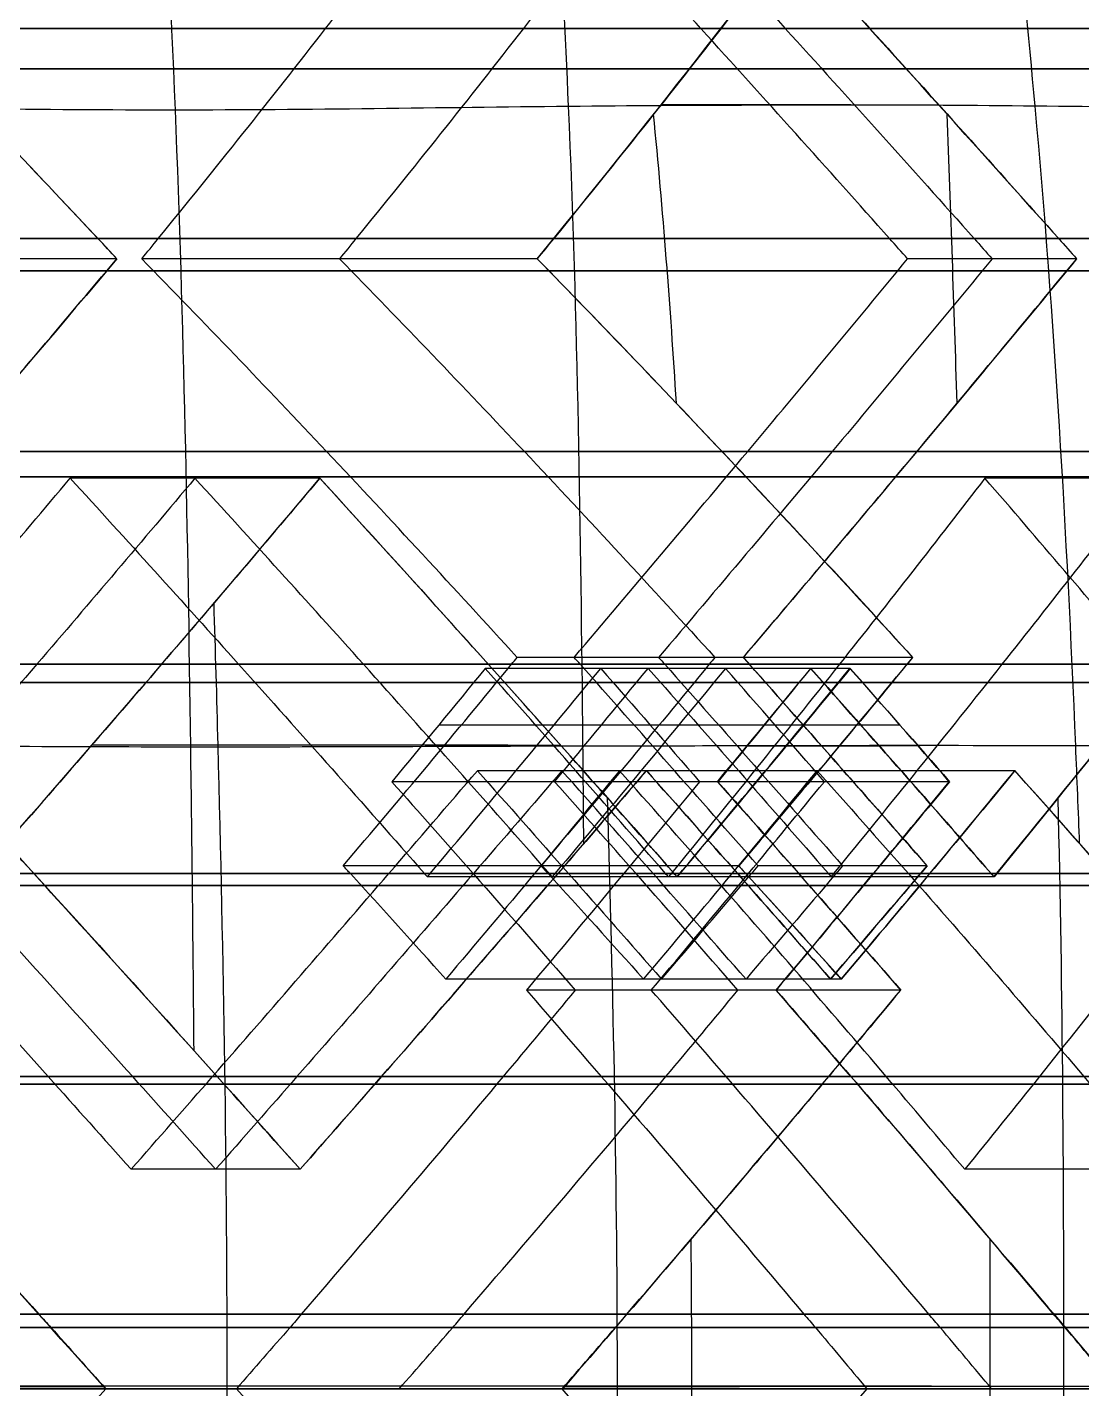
# Model space of a CAD drawing. Header units: millimetres. Extents: x -184 to 184, y -148 to 146.
# Drawn here: x 48.1 to 65.21, y -1 to 21.09 of the extents above; entities that cross this region are included whole.
import ezdxf

# ---------------------------------------------------------------- set-up
doc = ezdxf.new("R2010")
doc.units = ezdxf.units.MM
doc.header["$MEASUREMENT"] = 0
doc.layers.add('Helping lines', color=7, linetype='Continuous', true_color=0xc80000)
doc.layers.add('Tyre', color=7, linetype='Continuous', true_color=0x000000)

msp = doc.modelspace()

# ---------------------------------------------------------------- linework, layer by layer
at = {"layer": 'Helping lines'}
msp.add_line((184.089, -1), (-184.089, -1), dxfattribs=at)
at = {"layer": 'Helping lines', "extrusion": (0, 1, 0)}
msp.add_circle((0, 0, -1), 127, dxfattribs=at)
at = {"layer": 'Tyre'}
for p, q in [((59.361, 21.072, -117.514), (52.945, 21.072, -109.627)), ((61.775, 21.072, 116.263), (59.032, 21.072, 106.473)), ((49.251, 17.662, -122.723), (45.2, 17.662, -113.397)), ((56.645, 17.662, -119.348), (50.228, 17.662, -111.461)), ((64.84, 17.662, 115.102), (62.097, 17.662, 105.311)), ((49.557, 17.335, -122.643), (45.506, 17.335, -113.317)), ((56.378, 17.335, -119.515), (49.962, 17.335, -111.629)), ((65.131, 17.335, 114.98), (62.388, 17.335, 105.19)), ((59.377, 14.206, -118.456), (52.961, 14.206, -110.569)), ((62.536, 14.206, 116.819), (59.793, 14.206, 107.029)), ((52.85, 13.774, -121.67), (48.8, 13.774, -112.344)), ((68.925, 13.774, 113.34), (63.643, 13.774, 104.653)), ((62.469, 10.867, -117.192), (56.053, 10.867, -109.305)), ((59.72, 10.867, 118.616), (56.977, 10.867, 108.826)), ((50.283, 10.755, -123.013), (46.233, 10.755, -113.688)), ((55.584, 10.755, -120.711), (51.533, 10.755, -111.385)), ((60.818, 10.688, 118.154), (55.535, 10.688, 109.467)), ((62.378, 10.755, -117.249), (55.961, 10.755, -109.362)), ((59.819, 10.755, 118.574), (57.076, 10.755, 108.784)), ((61.458, 10.688, -117.822), (57.408, 10.688, -108.497)), ((66.565, 10.755, 115.021), (61.282, 10.755, 106.334)), ((60.062, 9.769, 118.605), (54.78, 9.769, 109.918)), ((62.263, 9.769, -117.465), (58.212, 9.769, -108.14)), ((59.301, 8.849, 119.047), (54.019, 8.849, 110.36)), ((58.151, 9.028, 119.538), (55.408, 9.028, 109.748)), ((64.127, 9.028, -116.442), (57.711, 9.028, -108.555)), ((63.063, 8.849, -117.098), (59.012, 8.849, -107.773)), ((48.211, 7.358, 124.033), (45.468, 7.358, 114.243)), ((59.648, 7.485, -118.853), (53.231, 7.485, -110.967)), ((59.763, 7.358, -118.803), (53.347, 7.358, -110.917)), ((56.714, 7.358, 120.337), (53.971, 7.358, 110.546)), ((58.601, 7.358, -119.495), (54.55, 7.358, -110.169)), ((58.647, 7.306, -119.475), (54.596, 7.306, -110.149)), ((58.691, 7.358, -119.45), (54.64, 7.358, -110.125)), ((60.623, 7.358, 118.473), (55.34, 7.358, 109.786)), ((62.749, 7.358, -117.281), (56.332, 7.358, -109.394)), ((59.631, 7.358, 118.896), (56.888, 7.358, 109.106)), ((61.831, 7.358, -117.847), (57.781, 7.358, -108.522)), ((63.744, 7.358, 116.832), (58.461, 7.358, 108.145)), ((63.789, 7.306, 116.81), (58.507, 7.306, 108.123)), ((63.832, 7.358, 116.784), (58.549, 7.358, 108.097)), ((65.608, 7.358, -115.728), (59.192, 7.358, -107.841)), ((62.597, 7.358, 117.335), (59.854, 7.358, 107.545)), ((62.704, 7.485, 117.269), (59.961, 7.485, 107.479)), ((61.312, 5.646, -118.11), (54.895, 5.646, -110.223)), ((61.138, 5.646, 118.2), (58.395, 5.646, 108.41)), ((60.254, 5.467, -118.758), (56.203, 5.467, -109.432)), ((62.277, 5.467, 117.71), (56.994, 5.467, 109.023)), ((51.185, 4.065, 122.964), (48.442, 4.065, 113.174)), ((53.852, 4.065, 121.805), (51.109, 4.065, 112.015)), ((61.108, 4.065, 118.372), (55.825, 4.065, 109.685)), ((61.469, 4.065, -118.185), (57.418, 4.065, -108.859)), ((68.458, 4.065, -114.237), (62.042, 4.065, -106.35)), ((70.943, 4.065, -112.726), (64.526, 4.065, -104.84)), ((52.532, 2.56, 122.431), (49.789, 2.56, 112.641)), ((69.731, 2.56, -113.519), (63.315, 2.56, -105.633)), ((48.289, 0.212, 124.228), (45.546, 0.212, 114.437)), ((57.833, 0.212, 120.082), (52.55, 0.212, 111.395)), ((64.755, 0.212, -116.495), (60.704, 0.212, -107.17)), ((48.488, -0.006, 124.162), (45.745, -0.006, 114.372)), ((57.65, -0.006, 120.183), (52.367, -0.006, 111.496)), ((64.943, -0.006, -116.404), (60.892, -0.006, -107.078)), ((49.377, -1.001, 123.805), (46.634, -1.001, 114.015)), ((56.782, -1.001, 120.589), (51.499, -1.001, 111.902)), ((65.775, -1.001, -115.929), (61.725, -1.001, -106.603))]:
    msp.add_line(p, q, dxfattribs=at)
at = {"layer": 'Tyre', "extrusion": (0, 1, 0)}
for centre, radius in [((-0.002, 0, 21.072), 127.353), ((-0.002, 0, 20.415), 123.407), ((-0.002, 0, 17.662), 127.831), ((-0.002, 0, 17.139), 123.865), ((-0.002, 0, 14.206), 128.204), ((-0.002, 0, 13.797), 124.225), ((-0.002, 0, 10.755), 128.486), ((-0.002, 0, 10.46), 124.497), ((-0.002, 0, 7.358), 128.687), ((-0.002, 0, 7.163), 124.692), ((-0.002, 0, 4.065), 128.817), ((-0.002, 0, 3.943), 124.819), ((-0.002, 0, -0.006), 128.908)]:
    msp.add_circle(centre, radius, dxfattribs=at)
at = {"layer": 'Tyre', "extrusion": (1.65375e-16, 1, 0)}
msp.add_circle((-0.002, 0, 0.212), 128.897, dxfattribs=at)
at = {"layer": 'Tyre', "extrusion": (5.68862e-17, 1, 0)}
msp.add_circle((-0.002, 0, -1), 124.906, dxfattribs=at)
at = {"layer": 'Tyre'}
msp.add_rational_spline([(124.908, -1), (124.899, 0.648), (124.852, 3.37), (124.703, 7.19), (124.51, 10.476), (124.241, 13.803), (123.885, 17.123), (123.447, 20.287), (122.914, 23.337), (122.382, 25.762), (121.876, 27.676), (121.473, 29.022), (121.019, 30.364), (120.504, 31.689), (119.916, 32.98), (119.282, 34.161), (118.6, 35.23), (117.867, 36.188), (117.08, 37.039), (116.233, 37.786), (115.316, 38.436), (114.316, 38.994), (113.29, 39.429), (112.303, 39.744), (111.37, 39.972), (110.434, 40.151), (109.448, 40.297), (108.053, 40.454), (106.229, 40.583), (104.168, 40.664), (102.469, 40.714), (100.862, 40.765), (98.576, 40.845), (95.534, 40.953), (92.055, 41.027), (88.75, 41.006), (85.989, 40.877), (83.68, 40.669), (81.135, 40.355), (78.503, 39.914), (75.856, 39.4), (73.023, 38.814), (69.451, 38.037), (65.86, 37.301), (63.547, 36.882), (62.11, 36.639), (60.938, 36.448), (59.572, 36.216), (58.351, 35.988), (57.164, 35.736), (56.018, 35.449), (54.92, 35.119), (53.877, 34.739), (52.894, 34.3), (52.008, 33.814), (51.259, 33.315), (50.623, 32.811), (50.04, 32.273), (49.446, 31.644), (48.829, 30.902), (48.177, 30.029), (47.482, 29.009), (46.733, 27.826), (45.919, 26.462), (45.033, 24.906), (44.425, 23.8), (44.107, 23.214), (43.548, 22.185), (42.425, 21.852), (41.395, 22.411), (40.365, 22.97), (40.033, 24.094), (40.592, 25.123), (40.918, 25.724), (41.546, 26.866), (42.468, 28.485), (43.332, 29.934), (44.151, 31.225), (44.937, 32.377), (45.928, 33.701), (46.949, 34.867), (48.028, 35.859), (48.719, 36.406), (49.341, 36.845), (50.085, 37.323), (51.104, 37.882), (52.367, 38.446), (54.076, 39.07), (56.246, 39.655), (58.964, 40.183), (61.016, 40.511), (62.851, 40.821), (64.209, 41.067), (65.356, 41.291), (65.845, 41.388)], [1, 1, 1, 1, 1, 1, 1, 1, 1, 1, 1, 1, 1, 1, 1, 1, 1, 1, 1, 1, 1, 1, 1, 1, 1, 1, 1, 1, 1, 1, 1, 1, 1, 1, 1, 1, 1, 1, 1, 1, 1, 1, 1, 1, 1, 1, 1, 1, 1, 1, 1, 1, 1, 1, 1, 1, 1, 1, 1, 1, 1, 1, 1, 1, 1, 1, 1, 0.804737854124, 0.804737854124, 1, 0.804737854124, 0.804737854124, 1, 1, 1, 1, 1, 1, 1, 1, 1, 1, 1, 1, 1, 1, 1, 1, 1, 1, 1, 1, 1, 1, 1], degree=3, knots=[108.808161, 108.808161, 108.808161, 108.808161, 113.797806, 117.050963, 120.384493, 123.764065, 127.157029, 130.495748, 133.432543, 136.531448, 138.010553, 139.427952, 140.785725, 142.299625, 143.730997, 145.080211, 146.354941, 147.566982, 148.730546, 149.859582, 150.982584, 152.130155, 153.322278, 154.351013, 155.264868, 156.228395, 157.237577, 158.282271, 160.478196, 162.77302, 164.528358, 165.625496, 167.63875, 171.454833, 174.845134, 178.172394, 181.46365, 183.210579, 185.191777, 189.227557, 191.289376, 193.356007, 197.987497, 202.358965, 204.453946, 205.107121, 206.770472, 208.049456, 209.304378, 210.53038, 211.723419, 212.88081, 214.002049, 215.083552, 216.138252, 217.057687, 217.805612, 218.594294, 219.457372, 220.42327, 221.517158, 222.754637, 224.159674, 225.759065, 227.563848, 229.580823, 229.580823, 229.580823, 232.751771, 232.751771, 232.751771, 235.92272, 235.92272, 235.92272, 237.99271, 239.869536, 241.564302, 243.099876, 244.499475, 245.786993, 248.107402, 249.180378, 250.222553, 250.775012, 251.486183, 252.898229, 254.292224, 255.672174, 258.401626, 261.089395, 264.054222, 264.696193, 266.723908, 268.233507, 268.233507, 268.233507, 268.233507], dxfattribs=at)
for points, knots in [([(50.809, 4.485, 123.111), (50.796, 6.133, 123.06), (50.74, 11.233, 122.836), (50.585, 19.656, 122.162), (50.154, 26.716, 120.805), (49.825, 30.155, 119.684)], [48.246566, 48.246566, 48.246566, 48.246566, 53.199346, 63.599665, 73.908799, 73.908799, 73.908799, 73.908799]), ([(57.134, 7.845, 120.108), (57.13, 8.374, 120.081), (57.095, 12.364, 119.865), (57.002, 18.671, 119.353), (56.64, 24.502, 118.289), (56.457, 26.844, 117.734)], [51.609654, 51.609654, 51.609654, 51.609654, 53.199346, 63.599665, 70.617441, 70.617441, 70.617441, 70.617441]), ([(65.179, 7.845, -115.94), (65.159, 8.374, -115.921), (65.003, 12.364, -115.768), (64.639, 18.671, -115.396), (63.978, 24.502, -114.486), (63.63, 26.844, -114.017)], [51.609654, 51.609654, 51.609654, 51.609654, 53.199346, 63.599665, 70.617441, 70.617441, 70.617441, 70.617441]), ([(49.557, 17.335, -122.643), (49.455, 17.444, -122.67), (49.353, 17.553, -122.697), (49.251, 17.662, -122.723), (48.181, 18.802, -123), (47.102, 19.939, -123.246), (46.011, 21.072, -123.459), (45.133, 21.986, -123.631), (44.247, 22.896, -123.78), (43.355, 23.803, -123.905)], [919.575217, 919.575217, 919.575217, 919.575217, 920.029783, 920.029783, 920.029783, 924.79188, 924.79188, 924.79188, 928.628098, 928.628098, 928.628098, 928.628098]), ([(49.962, 17.335, -111.629), (50.051, 17.444, -111.573), (50.14, 17.553, -111.517), (50.228, 17.662, -111.461), (51.154, 18.797, -110.877), (52.061, 19.934, -110.267), (52.945, 21.072, -109.627), (53.652, 21.982, -109.116), (54.344, 22.893, -108.586), (55.02, 23.803, -108.036)], [-562.448075, -562.448075, -562.448075, -562.448075, -561.994457, -561.994457, -561.994457, -557.263242, -557.263242, -557.263242, -553.481691, -553.481691, -553.481691, -553.481691]), ([(58.228, 23.803, -111.979), (57.553, 22.893, -112.529), (56.86, 21.982, -113.059), (56.153, 21.072, -113.57), (55.269, 19.934, -114.21), (54.362, 18.797, -114.82), (53.437, 17.662, -115.405), (53.348, 17.553, -115.461), (53.259, 17.444, -115.516), (53.17, 17.335, -115.572)], [553.481691, 553.481691, 553.481691, 553.481691, 557.263242, 557.263242, 557.263242, 561.994457, 561.994457, 561.994457, 562.448075, 562.448075, 562.448075, 562.448075]), ([(61.436, 23.803, -115.923), (60.761, 22.893, -116.473), (60.068, 21.982, -117.003), (59.361, 21.072, -117.514), (58.477, 19.934, -118.153), (57.57, 18.797, -118.764), (56.645, 17.662, -119.348), (56.556, 17.553, -119.404), (56.467, 17.444, -119.46), (56.378, 17.335, -119.515)], [553.481691, 553.481691, 553.481691, 553.481691, 557.263242, 557.263242, 557.263242, 561.994457, 561.994457, 561.994457, 562.448075, 562.448075, 562.448075, 562.448075]), ([(62.388, 17.335, 105.19), (62.291, 17.444, 105.231), (62.194, 17.553, 105.271), (62.097, 17.662, 105.311), (61.086, 18.797, 105.731), (60.064, 19.934, 106.119), (59.032, 21.072, 106.473), (58.207, 21.982, 106.756), (57.375, 22.893, 107.016), (56.535, 23.803, 107.251)], [-562.448075, -562.448075, -562.448075, -562.448075, -561.994457, -561.994457, -561.994457, -557.263242, -557.263242, -557.263242, -553.481691, -553.481691, -553.481691, -553.481691]), ([(57.907, 23.803, 112.146), (58.746, 22.893, 111.911), (59.579, 21.982, 111.651), (60.404, 21.072, 111.368), (61.436, 19.934, 111.014), (62.458, 18.797, 110.626), (63.469, 17.662, 110.206), (63.566, 17.553, 110.166), (63.662, 17.444, 110.126), (63.759, 17.335, 110.085)], [553.481691, 553.481691, 553.481691, 553.481691, 557.263242, 557.263242, 557.263242, 561.994457, 561.994457, 561.994457, 562.448075, 562.448075, 562.448075, 562.448075]), ([(59.278, 23.803, 117.041), (60.118, 22.893, 116.806), (60.95, 21.982, 116.546), (61.775, 21.072, 116.263), (62.808, 19.934, 115.909), (63.829, 18.797, 115.521), (64.84, 17.662, 115.102), (64.937, 17.553, 115.061), (65.034, 17.444, 115.021), (65.131, 17.335, 114.98)], [553.481691, 553.481691, 553.481691, 553.481691, 557.263242, 557.263242, 557.263242, 561.994457, 561.994457, 561.994457, 562.448075, 562.448075, 562.448075, 562.448075]), ([(41.148, 19.832, 125.36), (42.103, 19.827, 125.043), (45.229, 19.803, 123.971), (50.514, 19.715, 122.056), (56.93, 19.829, 119.112), (60.845, 19.834, 116.994), (62.892, 19.833, 115.859)], [4.957821, 4.957821, 4.957821, 4.957821, 7.979294, 14.867092, 21.754891, 28.497638, 28.497638, 28.497638, 28.497638]), ([(78.689, 19.832, -105.908), (77.878, 19.827, -106.506), (75.2, 19.803, -108.441), (70.588, 19.715, -111.654), (64.483, 19.829, -115.198), (60.494, 19.834, -117.175), (58.387, 19.833, -118.193)], [4.957821, 4.957821, 4.957821, 4.957821, 7.979294, 14.867092, 21.754891, 28.497638, 28.497638, 28.497638, 28.497638]), ([(43.995, 10.867, -125.38), (44.973, 11.98, -124.956), (45.941, 13.094, -124.509), (46.897, 14.206, -124.037), (47.794, 15.25, -123.595), (48.681, 16.293, -123.131), (49.557, 17.335, -122.643)], [910.614409, 910.614409, 910.614409, 910.614409, 915.238083, 915.238083, 915.238083, 919.575217, 919.575217, 919.575217, 919.575217]), ([(56.053, 10.867, -109.305), (55.036, 11.984, -109.75), (54.005, 13.097, -110.172), (52.961, 14.206, -110.569), (51.974, 15.254, -110.945), (50.974, 16.297, -111.298), (49.962, 17.335, -111.629)], [-571.634047, -571.634047, -571.634047, -571.634047, -566.910086, -566.910086, -566.910086, -562.448075, -562.448075, -562.448075, -562.448075]), ([(53.17, 17.335, -115.572), (54.183, 16.297, -115.242), (55.182, 15.254, -114.888), (56.169, 14.206, -114.513), (57.214, 13.097, -114.115), (58.244, 11.984, -113.693), (59.261, 10.867, -113.248)], [562.448075, 562.448075, 562.448075, 562.448075, 566.910086, 566.910086, 566.910086, 571.634047, 571.634047, 571.634047, 571.634047]), ([(56.378, 17.335, -119.515), (57.391, 16.297, -119.185), (58.39, 15.254, -118.832), (59.377, 14.206, -118.456), (60.422, 13.097, -118.058), (61.452, 11.984, -117.636), (62.469, 10.867, -117.192)], [562.448075, 562.448075, 562.448075, 562.448075, 566.910086, 566.910086, 566.910086, 571.634047, 571.634047, 571.634047, 571.634047]), ([(62.472, 10.867, -117.198), (61.5, 11.937, -117.625), (60.515, 13.002, -118.029), (58.482, 15.159, -118.801), (57.435, 16.249, -119.166), (56.379, 17.335, -119.518)], [-68.94071, -68.94071, -68.94071, -68.94071, -64.42064, -64.42064, -59.754737, -59.754737, -59.754737, -59.754737]), ([(56.977, 10.867, 108.826), (57.926, 11.984, 108.252), (58.865, 13.097, 107.653), (59.793, 14.206, 107.029), (60.669, 15.254, 106.439), (61.534, 16.297, 105.827), (62.388, 17.335, 105.19)], [-571.634047, -571.634047, -571.634047, -571.634047, -566.910086, -566.910086, -566.910086, -562.448075, -562.448075, -562.448075, -562.448075]), ([(63.759, 17.335, 110.085), (62.906, 16.297, 110.722), (62.04, 15.254, 111.334), (61.164, 14.206, 111.924), (60.237, 13.097, 112.548), (59.298, 11.984, 113.147), (58.348, 10.867, 113.721)], [562.448075, 562.448075, 562.448075, 562.448075, 566.910086, 566.910086, 566.910086, 571.634047, 571.634047, 571.634047, 571.634047]), ([(65.131, 17.335, 114.98), (64.277, 16.297, 115.617), (63.412, 15.254, 116.229), (62.536, 14.206, 116.819), (61.608, 13.097, 117.443), (60.67, 11.984, 118.042), (59.72, 10.867, 118.616)], [562.448075, 562.448075, 562.448075, 562.448075, 566.910086, 566.910086, 566.910086, 571.634047, 571.634047, 571.634047, 571.634047]), ([(59.723, 10.867, 118.623), (60.633, 11.937, 118.075), (61.531, 13.002, 117.503), (63.334, 15.159, 116.287), (64.236, 16.249, 115.642), (65.132, 17.335, 114.983)], [-68.94071, -68.94071, -68.94071, -68.94071, -64.42064, -64.42064, -59.754737, -59.754737, -59.754737, -59.754737]), ([(43.239, 7.306, -115.082), (43.254, 7.323, -115.076), (43.269, 7.341, -115.069), (43.285, 7.358, -115.062), (44.278, 8.491, -114.627), (45.261, 9.623, -114.169), (46.233, 10.755, -113.688), (47.097, 11.762, -113.259), (47.953, 12.769, -112.812), (48.8, 13.774, -112.344)], [-905.666646, -905.666646, -905.666646, -905.666646, -905.594487, -905.594487, -905.594487, -900.890738, -900.890738, -900.890738, -896.70612, -896.70612, -896.70612, -896.70612]), ([(50.825, 13.774, -117.007), (49.979, 12.769, -117.474), (49.123, 11.762, -117.922), (48.258, 10.755, -118.35), (47.286, 9.623, -118.832), (46.303, 8.491, -119.29), (45.31, 7.358, -119.725), (45.295, 7.341, -119.732), (45.279, 7.323, -119.739), (45.264, 7.306, -119.745)], [896.70612, 896.70612, 896.70612, 896.70612, 900.890738, 900.890738, 900.890738, 905.594487, 905.594487, 905.594487, 905.666646, 905.666646, 905.666646, 905.666646]), ([(52.85, 13.774, -121.67), (52.004, 12.769, -122.137), (51.148, 11.762, -122.584), (50.283, 10.755, -123.013), (49.311, 9.623, -123.495), (48.328, 8.491, -123.953), (47.335, 7.358, -124.388), (47.32, 7.341, -124.394), (47.305, 7.323, -124.401), (47.289, 7.306, -124.408)], [896.70612, 896.70612, 896.70612, 896.70612, 900.890738, 900.890738, 900.890738, 905.594487, 905.594487, 905.594487, 905.666646, 905.666646, 905.666646, 905.666646]), ([(48.8, 13.774, -112.344), (49.719, 12.769, -112.045), (50.63, 11.762, -111.725), (51.533, 10.755, -111.385), (52.549, 9.623, -111.004), (53.555, 8.491, -110.598), (54.55, 7.358, -110.169), (54.566, 7.341, -110.162), (54.581, 7.323, -110.156), (54.596, 7.306, -110.149)], [-896.70612, -896.70612, -896.70612, -896.70612, -892.521502, -892.521502, -892.521502, -887.817752, -887.817752, -887.817752, -887.745593, -887.745593, -887.745593, -887.745593]), ([(56.622, 7.306, -114.812), (56.606, 7.323, -114.819), (56.591, 7.341, -114.825), (56.576, 7.358, -114.832), (55.58, 8.491, -115.26), (54.574, 9.623, -115.666), (53.559, 10.755, -116.048), (52.655, 11.762, -116.387), (51.744, 12.769, -116.708), (50.825, 13.774, -117.007)], [887.745593, 887.745593, 887.745593, 887.745593, 887.817752, 887.817752, 887.817752, 892.521502, 892.521502, 892.521502, 896.70612, 896.70612, 896.70612, 896.70612]), ([(58.647, 7.306, -119.475), (58.632, 7.323, -119.481), (58.616, 7.341, -119.488), (58.601, 7.358, -119.495), (57.605, 8.491, -119.923), (56.6, 9.623, -120.329), (55.584, 10.755, -120.711), (54.681, 11.762, -121.05), (53.769, 12.769, -121.37), (52.85, 13.774, -121.67)], [887.745593, 887.745593, 887.745593, 887.745593, 887.817752, 887.817752, 887.817752, 892.521502, 892.521502, 892.521502, 896.70612, 896.70612, 896.70612, 896.70612]), ([(63.643, 13.774, 104.653), (62.868, 12.769, 105.232), (62.081, 11.762, 105.791), (61.282, 10.755, 106.334), (60.385, 9.623, 106.943), (59.474, 8.491, 107.531), (58.549, 7.358, 108.097), (58.535, 7.341, 108.106), (58.521, 7.323, 108.114), (58.507, 7.306, 108.123)], [-896.70612, -896.70612, -896.70612, -896.70612, -892.521502, -892.521502, -892.521502, -887.817752, -887.817752, -887.817752, -887.745593, -887.745593, -887.745593, -887.745593]), ([(61.148, 7.306, 112.467), (61.162, 7.323, 112.458), (61.176, 7.341, 112.449), (61.191, 7.358, 112.441), (62.115, 8.491, 111.874), (63.026, 9.623, 111.287), (63.924, 10.755, 110.677), (64.722, 11.762, 110.135), (65.509, 12.769, 109.575), (66.284, 13.774, 108.997)], [887.745593, 887.745593, 887.745593, 887.745593, 887.817752, 887.817752, 887.817752, 892.521502, 892.521502, 892.521502, 896.70612, 896.70612, 896.70612, 896.70612]), ([(69.086, 7.306, 101.689), (69.072, 7.323, 101.698), (69.058, 7.341, 101.707), (69.044, 7.358, 101.715), (68.116, 8.491, 102.276), (67.175, 9.623, 102.815), (66.22, 10.755, 103.331), (65.372, 11.762, 103.79), (64.512, 12.769, 104.231), (63.643, 13.774, 104.653)], [-905.666646, -905.666646, -905.666646, -905.666646, -905.594487, -905.594487, -905.594487, -900.890738, -900.890738, -900.890738, -896.70612, -896.70612, -896.70612, -896.70612]), ([(63.789, 7.306, 116.81), (63.803, 7.323, 116.802), (63.818, 7.341, 116.793), (63.832, 7.358, 116.784), (64.756, 8.491, 116.218), (65.668, 9.623, 115.63), (66.565, 10.755, 115.021), (67.364, 11.762, 114.478), (68.151, 12.769, 113.919), (68.925, 13.774, 113.34)], [887.745593, 887.745593, 887.745593, 887.745593, 887.817752, 887.817752, 887.817752, 892.521502, 892.521502, 892.521502, 896.70612, 896.70612, 896.70612, 896.70612]), ([(51.134, -13.749, -122.588), (51.159, -12.954, -122.643), (51.279, -8.694, -122.903), (51.405, -0.961, -123.091), (51.279, 6.745, -122.905), (51.158, 10.979, -122.643), (51.134, 11.747, -122.589)], [30.013322, 30.013322, 30.013322, 30.013322, 32.39871, 42.799028, 53.199346, 55.50591, 55.50591, 55.50591, 55.50591]), ([(53.231, 7.485, -110.967), (54.155, 8.573, -110.452), (55.065, 9.663, -109.917), (55.961, 10.755, -109.362), (55.992, 10.792, -109.343), (56.022, 10.83, -109.324), (56.053, 10.867, -109.305)], [-576.341863, -576.341863, -576.341863, -576.341863, -571.789323, -571.789323, -571.789323, -571.634047, -571.634047, -571.634047, -571.634047]), ([(59.261, 10.867, -113.248), (59.23, 10.83, -113.267), (59.2, 10.792, -113.286), (59.169, 10.755, -113.305), (58.274, 9.663, -113.86), (57.363, 8.573, -114.395), (56.44, 7.485, -114.91)], [571.634047, 571.634047, 571.634047, 571.634047, 571.789323, 571.789323, 571.789323, 576.341863, 576.341863, 576.341863, 576.341863]), ([(59.961, 7.485, 107.479), (59.008, 8.573, 107.937), (58.046, 9.663, 108.372), (57.076, 10.755, 108.784), (57.043, 10.792, 108.798), (57.01, 10.83, 108.812), (56.977, 10.867, 108.826)], [-576.341863, -576.341863, -576.341863, -576.341863, -571.789323, -571.789323, -571.789323, -571.634047, -571.634047, -571.634047, -571.634047]), ([(58.348, 10.867, 113.721), (58.382, 10.83, 113.707), (58.415, 10.792, 113.693), (58.448, 10.755, 113.679), (59.418, 9.663, 113.267), (60.379, 8.573, 112.832), (61.333, 7.485, 112.375)], [571.634047, 571.634047, 571.634047, 571.634047, 571.789323, 571.789323, 571.789323, 576.341863, 576.341863, 576.341863, 576.341863]), ([(62.469, 10.867, -117.192), (62.439, 10.83, -117.211), (62.408, 10.792, -117.23), (62.378, 10.755, -117.249), (61.482, 9.663, -117.804), (60.571, 8.573, -118.338), (59.648, 7.485, -118.853)], [571.634047, 571.634047, 571.634047, 571.634047, 571.789323, 571.789323, 571.789323, 576.341863, 576.341863, 576.341863, 576.341863]), ([(59.72, 10.867, 118.616), (59.753, 10.83, 118.602), (59.786, 10.792, 118.588), (59.819, 10.755, 118.574), (60.789, 9.663, 118.162), (61.751, 8.573, 117.727), (62.704, 7.485, 117.269)], [571.634047, 571.634047, 571.634047, 571.634047, 571.789323, 571.789323, 571.789323, 576.341863, 576.341863, 576.341863, 576.341863]), ([(54.596, 7.306, -110.149), (54.611, 7.323, -110.141), (54.625, 7.341, -110.133), (54.64, 7.358, -110.125), (55.574, 8.469, -109.604), (56.496, 9.58, -109.061), (57.408, 10.688, -108.497)], [-887.745593, -887.745593, -887.745593, -887.745593, -887.673264, -887.673264, -887.673264, -883.046825, -883.046825, -883.046825, -883.046825]), ([(58.507, 7.306, 108.123), (58.492, 7.323, 108.13), (58.476, 7.341, 108.138), (58.461, 7.358, 108.145), (57.497, 8.469, 108.607), (56.522, 9.58, 109.048), (55.535, 10.688, 109.467)], [-887.745593, -887.745593, -887.745593, -887.745593, -887.673264, -887.673264, -887.673264, -883.046825, -883.046825, -883.046825, -883.046825]), ([(59.433, 10.688, -113.159), (58.522, 9.58, -113.724), (57.599, 8.469, -114.267), (56.665, 7.358, -114.788), (56.651, 7.341, -114.796), (56.636, 7.323, -114.804), (56.622, 7.306, -114.812)], [883.046825, 883.046825, 883.046825, 883.046825, 887.673264, 887.673264, 887.673264, 887.745593, 887.745593, 887.745593, 887.745593]), ([(58.176, 10.688, 113.81), (59.163, 9.58, 113.392), (60.139, 8.469, 112.951), (61.103, 7.358, 112.488), (61.118, 7.341, 112.481), (61.133, 7.323, 112.474), (61.148, 7.306, 112.467)], [883.046825, 883.046825, 883.046825, 883.046825, 887.673264, 887.673264, 887.673264, 887.745593, 887.745593, 887.745593, 887.745593]), ([(61.458, 10.688, -117.822), (60.547, 9.58, -118.387), (59.624, 8.469, -118.929), (58.691, 7.358, -119.45), (58.676, 7.341, -119.459), (58.661, 7.323, -119.467), (58.647, 7.306, -119.475)], [883.046825, 883.046825, 883.046825, 883.046825, 887.673264, 887.673264, 887.673264, 887.745593, 887.745593, 887.745593, 887.745593]), ([(60.818, 10.688, 118.154), (61.805, 9.58, 117.735), (62.78, 8.469, 117.294), (63.744, 7.358, 116.832), (63.759, 7.341, 116.825), (63.774, 7.323, 116.817), (63.789, 7.306, 116.81)], [883.046825, 883.046825, 883.046825, 883.046825, 887.673264, 887.673264, 887.673264, 887.745593, 887.745593, 887.745593, 887.745593]), ([(43.736, 9.44, 125.571), (43.922, 9.439, 125.506), (46.276, 9.434, 124.677), (50.762, 9.404, 122.973), (56.371, 9.434, 120.428), (59.699, 9.435, 118.743), (60.989, 9.434, 118.064)], [7.386594, 7.386594, 7.386594, 7.386594, 7.979294, 14.867092, 21.754891, 26.053138, 26.053138, 26.053138, 26.053138]), ([(56.76, 9.439, -120.257), (54.937, 9.441, -121.126), (52.4, 9.441, -122.255), (49.836, 9.442, -123.292), (49.152, 9.442, -123.562)], [-4.98254, -4.98254, -4.98254, -4.98254, 1.091495, 3.297259, 3.297259, 3.297259, 3.297259]), ([(77.369, 9.44, -108.144), (77.208, 9.439, -108.259), (75.174, 9.434, -109.704), (71.194, 9.404, -112.386), (65.881, 9.434, -115.501), (62.585, 9.435, -117.248), (61.286, 9.434, -117.91)], [7.386594, 7.386594, 7.386594, 7.386594, 7.979294, 14.867092, 21.754891, 26.053138, 26.053138, 26.053138, 26.053138]), ([(43.945, 9.028, 114.734), (44.455, 8.472, 114.576), (44.962, 7.915, 114.412), (45.468, 7.358, 114.243), (46.467, 6.259, 113.909), (47.458, 5.162, 113.552), (48.442, 4.065, 113.174), (48.893, 3.563, 113.001), (49.341, 3.061, 112.823), (49.789, 2.56, 112.641)], [-601.648115, -601.648115, -601.648115, -601.648115, -599.334927, -599.334927, -599.334927, -594.77019, -594.77019, -594.77019, -592.682117, -592.682117, -592.682117, -592.682117]), ([(51.16, 2.56, 117.536), (50.713, 3.061, 117.718), (50.264, 3.563, 117.896), (49.814, 4.065, 118.069), (48.829, 5.162, 118.447), (47.838, 6.259, 118.804), (46.84, 7.358, 119.138), (46.334, 7.915, 119.307), (45.826, 8.472, 119.471), (45.317, 9.028, 119.629)], [592.682117, 592.682117, 592.682117, 592.682117, 594.77019, 594.77019, 594.77019, 599.334927, 599.334927, 599.334927, 601.648115, 601.648115, 601.648115, 601.648115]), ([(52.532, 2.56, 122.431), (52.084, 3.061, 122.613), (51.635, 3.563, 122.79), (51.185, 4.065, 122.963), (50.201, 5.162, 123.342), (49.21, 6.259, 123.698), (48.211, 7.358, 124.033), (47.705, 7.915, 124.202), (47.198, 8.472, 124.366), (46.688, 9.028, 124.524)], [592.682117, 592.682117, 592.682117, 592.682117, 594.77019, 594.77019, 594.77019, 599.334927, 599.334927, 599.334927, 601.648115, 601.648115, 601.648115, 601.648115]), ([(49.789, 2.56, 112.641), (50.23, 3.062, 112.437), (50.67, 3.564, 112.228), (51.109, 4.065, 112.015), (52.071, 5.165, 111.547), (53.025, 6.263, 111.058), (53.971, 7.358, 110.546), (54.452, 7.915, 110.286), (54.931, 8.472, 110.02), (55.408, 9.028, 109.748)], [-592.682117, -592.682117, -592.682117, -592.682117, -590.584816, -590.584816, -590.584816, -585.980748, -585.980748, -585.980748, -583.637199, -583.637199, -583.637199, -583.637199]), ([(56.779, 9.028, 114.643), (56.303, 8.472, 114.915), (55.824, 7.915, 115.181), (55.342, 7.358, 115.442), (54.397, 6.263, 115.953), (53.443, 5.165, 116.442), (52.48, 4.065, 116.91), (52.042, 3.564, 117.123), (51.602, 3.062, 117.332), (51.16, 2.56, 117.536)], [583.637199, 583.637199, 583.637199, 583.637199, 585.980748, 585.980748, 585.980748, 590.584816, 590.584816, 590.584816, 592.682117, 592.682117, 592.682117, 592.682117]), ([(58.151, 9.028, 119.538), (57.674, 8.472, 119.81), (57.195, 7.915, 120.076), (56.714, 7.358, 120.337), (55.768, 6.263, 120.848), (54.814, 5.165, 121.337), (53.852, 4.065, 121.805), (53.413, 3.564, 122.018), (52.973, 3.062, 122.227), (52.532, 2.56, 122.431)], [583.637199, 583.637199, 583.637199, 583.637199, 585.980748, 585.980748, 585.980748, 590.584816, 590.584816, 590.584816, 592.682117, 592.682117, 592.682117, 592.682117]), ([(54.019, 8.849, 110.36), (54.461, 8.353, 110.173), (54.902, 7.855, 109.982), (55.34, 7.358, 109.786), (55.895, 6.728, 109.538), (56.446, 6.098, 109.284), (56.994, 5.467, 109.023)], [-880.501748, -880.501748, -880.501748, -880.501748, -878.427803, -878.427803, -878.427803, -875.802513, -875.802513, -875.802513, -875.802513]), ([(57.711, 9.028, -108.555), (57.255, 8.471, -108.84), (56.795, 7.914, -109.119), (56.332, 7.358, -109.394), (55.857, 6.787, -109.676), (55.378, 6.216, -109.952), (54.895, 5.646, -110.223)], [-583.637199, -583.637199, -583.637199, -583.637199, -581.314455, -581.314455, -581.314455, -578.930474, -578.930474, -578.930474, -578.930474]), ([(55.408, 9.028, 109.748), (55.903, 8.471, 109.54), (56.397, 7.914, 109.326), (56.888, 7.358, 109.106), (57.392, 6.787, 108.88), (57.895, 6.216, 108.648), (58.395, 5.646, 108.41)], [-583.637199, -583.637199, -583.637199, -583.637199, -581.314455, -581.314455, -581.314455, -578.930474, -578.930474, -578.930474, -578.930474]), ([(59.012, 8.849, -107.773), (58.604, 8.353, -108.027), (58.193, 7.855, -108.276), (57.781, 7.358, -108.522), (57.258, 6.728, -108.832), (56.733, 6.098, -109.136), (56.203, 5.467, -109.432)], [-880.501748, -880.501748, -880.501748, -880.501748, -878.427803, -878.427803, -878.427803, -875.802513, -875.802513, -875.802513, -875.802513]), ([(59.635, 5.467, 113.366), (59.088, 6.098, 113.627), (58.537, 6.728, 113.882), (57.982, 7.358, 114.13), (57.543, 7.855, 114.325), (57.103, 8.353, 114.517), (56.66, 8.849, 114.704)], [875.802513, 875.802513, 875.802513, 875.802513, 878.427803, 878.427803, 878.427803, 880.501748, 880.501748, 880.501748, 880.501748]), ([(59.766, 5.646, 113.305), (59.266, 6.216, 113.543), (58.764, 6.787, 113.775), (58.26, 7.358, 114.001), (57.768, 7.914, 114.221), (57.275, 8.471, 114.435), (56.779, 9.028, 114.643)], [578.930474, 578.930474, 578.930474, 578.930474, 581.314455, 581.314455, 581.314455, 583.637199, 583.637199, 583.637199, 583.637199]), ([(63.315, 2.56, -105.633), (62.893, 3.062, -105.876), (62.469, 3.564, -106.115), (62.042, 4.065, -106.35), (61.105, 5.165, -106.866), (60.155, 6.263, -107.364), (59.192, 7.358, -107.841), (58.701, 7.915, -108.084), (58.208, 8.472, -108.322), (57.711, 9.028, -108.555)], [-592.682117, -592.682117, -592.682117, -592.682117, -590.584816, -590.584816, -590.584816, -585.980748, -585.980748, -585.980748, -583.637199, -583.637199, -583.637199, -583.637199]), ([(58.103, 5.646, -114.167), (58.586, 6.216, -113.895), (59.065, 6.787, -113.619), (59.54, 7.358, -113.337), (60.004, 7.914, -113.063), (60.463, 8.471, -112.783), (60.919, 9.028, -112.498)], [578.930474, 578.930474, 578.930474, 578.930474, 581.314455, 581.314455, 581.314455, 583.637199, 583.637199, 583.637199, 583.637199]), ([(61.138, 5.646, 118.2), (60.638, 6.216, 118.438), (60.136, 6.787, 118.67), (59.631, 7.358, 118.896), (59.14, 7.914, 119.116), (58.646, 8.471, 119.33), (58.151, 9.028, 119.538)], [578.930474, 578.930474, 578.930474, 578.930474, 581.314455, 581.314455, 581.314455, 583.637199, 583.637199, 583.637199, 583.637199]), ([(58.229, 5.467, -114.095), (58.758, 6.098, -113.798), (59.284, 6.728, -113.495), (59.806, 7.358, -113.184), (60.219, 7.855, -112.939), (60.629, 8.353, -112.69), (61.037, 8.849, -112.436)], [875.802513, 875.802513, 875.802513, 875.802513, 878.427803, 878.427803, 878.427803, 880.501748, 880.501748, 880.501748, 880.501748]), ([(62.277, 5.467, 117.71), (61.729, 6.098, 117.971), (61.178, 6.728, 118.226), (60.623, 7.358, 118.473), (60.185, 7.855, 118.669), (59.744, 8.353, 118.86), (59.301, 8.849, 119.047)], [875.802513, 875.802513, 875.802513, 875.802513, 878.427803, 878.427803, 878.427803, 880.501748, 880.501748, 880.501748, 880.501748]), ([(60.254, 5.467, -118.758), (60.783, 6.098, -118.461), (61.309, 6.728, -118.158), (61.831, 7.358, -117.847), (62.244, 7.855, -117.602), (62.654, 8.353, -117.352), (63.063, 8.849, -117.098)], [875.802513, 875.802513, 875.802513, 875.802513, 878.427803, 878.427803, 878.427803, 880.501748, 880.501748, 880.501748, 880.501748]), ([(60.919, 9.028, -112.498), (61.416, 8.472, -112.266), (61.91, 7.915, -112.028), (62.4, 7.358, -111.785), (63.363, 6.263, -111.307), (64.313, 5.165, -110.81), (65.25, 4.065, -110.293), (65.677, 3.564, -110.058), (66.101, 3.062, -109.819), (66.523, 2.56, -109.576)], [583.637199, 583.637199, 583.637199, 583.637199, 585.980748, 585.980748, 585.980748, 590.584816, 590.584816, 590.584816, 592.682117, 592.682117, 592.682117, 592.682117]), ([(61.312, 5.646, -118.11), (61.794, 6.216, -117.839), (62.273, 6.787, -117.562), (62.749, 7.358, -117.281), (63.212, 7.914, -117.006), (63.671, 8.471, -116.726), (64.127, 9.028, -116.442)], [578.930474, 578.930474, 578.930474, 578.930474, 581.314455, 581.314455, 581.314455, 583.637199, 583.637199, 583.637199, 583.637199]), ([(68.394, 9.028, -102.065), (67.971, 8.472, -102.39), (67.545, 7.915, -102.711), (67.115, 7.358, -103.026), (66.266, 6.259, -103.649), (65.403, 5.162, -104.253), (64.526, 4.065, -104.84), (64.125, 3.563, -105.108), (63.721, 3.061, -105.372), (63.315, 2.56, -105.633)], [-601.648115, -601.648115, -601.648115, -601.648115, -599.334927, -599.334927, -599.334927, -594.77019, -594.77019, -594.77019, -592.682117, -592.682117, -592.682117, -592.682117]), ([(64.127, 9.028, -116.442), (64.624, 8.472, -116.209), (65.118, 7.915, -115.971), (65.608, 7.358, -115.728), (66.571, 6.263, -115.25), (67.521, 5.165, -114.753), (68.458, 4.065, -114.236), (68.885, 3.564, -114.001), (69.309, 3.062, -113.762), (69.731, 2.56, -113.519)], [583.637199, 583.637199, 583.637199, 583.637199, 585.980748, 585.980748, 585.980748, 590.584816, 590.584816, 590.584816, 592.682117, 592.682117, 592.682117, 592.682117]), ([(57.518, -10.588, -119.95), (57.613, -7.386, -120.109), (57.745, -0.987, -120.247), (57.615, 5.411, -120.117), (57.518, 8.587, -119.952)], [33.173921, 33.173921, 33.173921, 33.173921, 42.799028, 52.345621, 52.345621, 52.345621, 52.345621]), ([(64.829, -10.588, 116.162), (64.904, -7.386, 116.331), (64.941, -0.987, 116.519), (64.909, 5.411, 116.337), (64.83, 8.587, 116.163)], [33.173921, 33.173921, 33.173921, 33.173921, 42.799028, 52.345621, 52.345621, 52.345621, 52.345621]), ([(54.895, 5.646, -110.223), (54.383, 6.218, -110.46), (53.867, 6.788, -110.691), (53.347, 7.358, -110.917), (53.309, 7.4, -110.933), (53.27, 7.443, -110.95), (53.231, 7.485, -110.967)], [-578.930474, -578.930474, -578.930474, -578.930474, -576.520703, -576.520703, -576.520703, -576.341863, -576.341863, -576.341863, -576.341863]), ([(56.44, 7.485, -114.91), (56.478, 7.443, -114.893), (56.517, 7.4, -114.877), (56.555, 7.358, -114.86), (57.075, 6.788, -114.634), (57.591, 6.218, -114.403), (58.103, 5.646, -114.167)], [576.341863, 576.341863, 576.341863, 576.341863, 576.520703, 576.520703, 576.520703, 578.930474, 578.930474, 578.930474, 578.930474]), ([(58.395, 5.646, 108.41), (58.884, 6.218, 108.128), (59.37, 6.788, 107.839), (59.854, 7.358, 107.545), (59.89, 7.4, 107.523), (59.926, 7.443, 107.501), (59.961, 7.485, 107.479)], [-578.930474, -578.930474, -578.930474, -578.930474, -576.520703, -576.520703, -576.520703, -576.341863, -576.341863, -576.341863, -576.341863]), ([(59.648, 7.485, -118.853), (59.686, 7.442, -118.837), (59.725, 7.4, -118.82), (59.763, 7.358, -118.803), (60.283, 6.788, -118.578), (60.799, 6.218, -118.347), (61.312, 5.646, -118.11)], [576.341863, 576.341863, 576.341863, 576.341863, 576.520703, 576.520703, 576.520703, 578.930474, 578.930474, 578.930474, 578.930474]), ([(61.333, 7.485, 112.375), (61.297, 7.443, 112.396), (61.261, 7.4, 112.418), (61.225, 7.358, 112.44), (60.741, 6.788, 112.734), (60.255, 6.218, 113.023), (59.766, 5.646, 113.305)], [576.341863, 576.341863, 576.341863, 576.341863, 576.520703, 576.520703, 576.520703, 578.930474, 578.930474, 578.930474, 578.930474]), ([(62.704, 7.485, 117.269), (62.668, 7.442, 117.291), (62.633, 7.4, 117.313), (62.597, 7.358, 117.335), (62.113, 6.788, 117.629), (61.627, 6.218, 117.918), (61.138, 5.646, 118.2)], [576.341863, 576.341863, 576.341863, 576.341863, 576.520703, 576.520703, 576.520703, 578.930474, 578.930474, 578.930474, 578.930474]), ([(43.522, 5.467, 125.856), (43.95, 5, 125.726), (44.377, 4.532, 125.592), (44.803, 4.065, 125.454), (45.974, 2.78, 125.074), (47.136, 1.495, 124.665), (48.289, 0.212, 124.228)], [606.596371, 606.596371, 606.596371, 606.596371, 608.53853, 608.53853, 608.53853, 613.876934, 613.876934, 613.876934, 613.876934]), ([(56.994, 5.467, 109.023), (56.607, 5, 109.247), (56.217, 4.532, 109.467), (55.825, 4.065, 109.685), (54.749, 2.78, 110.281), (53.657, 1.495, 110.851), (52.55, 0.212, 111.395)], [-875.802513, -875.802513, -875.802513, -875.802513, -873.860353, -873.860353, -873.860353, -868.521949, -868.521949, -868.521949, -868.521949]), ([(55.191, 0.212, 115.739), (56.298, 1.495, 115.195), (57.39, 2.78, 114.625), (58.467, 4.065, 114.028), (58.858, 4.532, 113.811), (59.248, 5, 113.59), (59.635, 5.467, 113.366)], [868.521949, 868.521949, 868.521949, 868.521949, 873.860353, 873.860353, 873.860353, 875.802513, 875.802513, 875.802513, 875.802513]), ([(56.203, 5.467, -109.432), (56.61, 5, -109.245), (57.015, 4.532, -109.054), (57.418, 4.065, -108.859), (58.526, 2.78, -108.324), (59.622, 1.495, -107.76), (60.704, 0.212, -107.17)], [-875.802513, -875.802513, -875.802513, -875.802513, -873.860353, -873.860353, -873.860353, -868.521949, -868.521949, -868.521949, -868.521949]), ([(62.277, 5.467, 117.71), (61.392, 4.4, 118.221), (60.496, 3.333, 118.712), (58.664, 1.177, 119.675), (57.729, 0.087, 120.142), (56.792, -1.001, 120.61)], [-373.109176, -373.109176, -373.109176, -373.109176, -368.676402, -368.676402, -364.144796, -364.144796, -364.144796, -364.144796]), ([(57.833, 0.212, 120.082), (58.939, 1.495, 119.539), (60.031, 2.78, 118.968), (61.108, 4.065, 118.372), (61.5, 4.532, 118.155), (61.889, 5, 117.934), (62.277, 5.467, 117.71)], [868.521949, 868.521949, 868.521949, 868.521949, 873.860353, 873.860353, 873.860353, 875.802513, 875.802513, 875.802513, 875.802513]), ([(62.73, 0.212, -111.833), (61.647, 1.495, -112.423), (60.552, 2.78, -112.986), (59.443, 4.065, -113.522), (59.04, 4.532, -113.717), (58.635, 5, -113.908), (58.229, 5.467, -114.095)], [868.521949, 868.521949, 868.521949, 868.521949, 873.860353, 873.860353, 873.860353, 875.802513, 875.802513, 875.802513, 875.802513]), ([(60.254, 5.467, -118.758), (61.182, 4.4, -118.33), (62.1, 3.333, -117.881), (63.942, 1.177, -116.94), (64.864, 0.087, -116.446), (65.786, -1.001, -115.95)], [-373.109176, -373.109176, -373.109176, -373.109176, -368.676402, -368.676402, -364.144796, -364.144796, -364.144796, -364.144796]), ([(64.755, 0.212, -116.495), (63.673, 1.495, -117.086), (62.577, 2.78, -117.649), (61.469, 4.065, -118.185), (61.066, 4.532, -118.38), (60.661, 5, -118.571), (60.254, 5.467, -118.758)], [868.521949, 868.521949, 868.521949, 868.521949, 873.860353, 873.860353, 873.860353, 875.802513, 875.802513, 875.802513, 875.802513]), ([(58.872, -3.428, 119.554), (58.881, -2.606, 119.562), (58.89, -0.987, 119.571), (58.883, 0.631, 119.566), (58.876, 1.427, 119.56)], [40.336225, 40.336225, 40.336225, 40.336225, 42.799028, 45.183821, 45.183821, 45.183821, 45.183821]), ([(63.724, -3.428, -117.04), (63.726, -2.606, -117.052), (63.727, -0.987, -117.064), (63.728, 0.631, -117.055), (63.727, 1.427, -117.046)], [40.336225, 40.336225, 40.336225, 40.336225, 42.799028, 45.183821, 45.183821, 45.183821, 45.183821]), ([(48.289, 0.212, 124.228), (48.356, 0.14, 124.21), (48.423, 0.067, 124.188), (48.488, -0.006, 124.162), (48.785, -0.337, 124.045), (49.081, -0.669, 123.926), (49.377, -1.001, 123.805)], [613.876934, 613.876934, 613.876934, 613.876934, 614.179061, 614.179061, 614.179061, 615.56075, 615.56075, 615.56075, 615.56075]), ([(52.55, 0.212, 111.395), (52.491, 0.14, 111.432), (52.43, 0.067, 111.466), (52.367, -0.006, 111.496), (52.078, -0.337, 111.633), (51.789, -0.669, 111.768), (51.499, -1.001, 111.902)], [-868.521949, -868.521949, -868.521949, -868.521949, -868.219821, -868.219821, -868.219821, -866.838133, -866.838133, -866.838133, -866.838133]), ([(54.14, -1.001, 116.245), (54.43, -0.669, 116.112), (54.72, -0.337, 115.976), (55.008, -0.006, 115.839), (55.071, 0.067, 115.809), (55.132, 0.14, 115.776), (55.191, 0.212, 115.739)], [866.838133, 866.838133, 866.838133, 866.838133, 868.219821, 868.219821, 868.219821, 868.521949, 868.521949, 868.521949, 868.521949]), ([(56.782, -1.001, 120.589), (57.072, -0.669, 120.455), (57.361, -0.337, 120.32), (57.65, -0.006, 120.183), (57.713, 0.067, 120.153), (57.774, 0.14, 120.119), (57.833, 0.212, 120.082)], [866.838133, 866.838133, 866.838133, 866.838133, 868.219821, 868.219821, 868.219821, 868.521949, 868.521949, 868.521949, 868.521949]), ([(60.704, 0.212, -107.17), (60.769, 0.14, -107.143), (60.831, 0.067, -107.112), (60.892, -0.006, -107.078), (61.171, -0.337, -106.922), (61.448, -0.669, -106.763), (61.725, -1.001, -106.603)], [-868.521949, -868.521949, -868.521949, -868.521949, -868.219821, -868.219821, -868.219821, -866.838133, -866.838133, -866.838133, -866.838133]), ([(63.75, -1.001, -111.266), (63.473, -0.669, -111.426), (63.196, -0.337, -111.584), (62.917, -0.006, -111.741), (62.857, 0.067, -111.775), (62.794, 0.14, -111.806), (62.73, 0.212, -111.833)], [866.838133, 866.838133, 866.838133, 866.838133, 868.219821, 868.219821, 868.219821, 868.521949, 868.521949, 868.521949, 868.521949]), ([(65.775, -1.001, -115.929), (65.499, -0.669, -116.089), (65.221, -0.337, -116.247), (64.943, -0.006, -116.404), (64.882, 0.067, -116.438), (64.819, 0.14, -116.469), (64.755, 0.212, -116.495)], [866.838133, 866.838133, 866.838133, 866.838133, 868.219821, 868.219821, 868.219821, 868.521949, 868.521949, 868.521949, 868.521949]), ([(22.183, -0.962, 131.453), (22.993, -0.962, 131.293), (26.027, -0.961, 130.727), (31.064, -0.961, 129.713), (37.831, -0.961, 127.87), (43.899, -0.961, 125.906), (47.699, -0.962, 124.471), (49.339, -0.962, 123.81)], [-14.866618, -14.866618, -14.866618, -14.866618, -12.684102, -5.796303, 1.091495, 7.979294, 13.26091, 13.26091, 13.26091, 13.26091]), ([(65.753, -0.962, -115.968), (65.025, -0.962, -116.355), (62.313, -0.961, -117.831), (57.767, -0.961, -120.223), (51.354, -0.961, -123.064), (45.408, -0.961, -125.37), (41.554, -0.962, -126.655), (39.865, -0.962, -127.177)], [-14.866618, -14.866618, -14.866618, -14.866618, -12.684102, -5.796303, 1.091495, 7.979294, 13.26091, 13.26091, 13.26091, 13.26091]), ([(49.377, -1.001, 123.805), (47.869, -2.687, 124.404), (46.345, -4.375, 124.954), (44.805, -6.065, 125.453), (44.379, -6.533, 125.591), (43.951, -7.001, 125.726), (43.522, -7.469, 125.856)], [615.56075, 615.56075, 615.56075, 615.56075, 622.580428, 622.580428, 622.580428, 624.525045, 624.525045, 624.525045, 624.525045]), ([(44.107, -25.214), (44.425, -25.8), (45.033, -26.906), (45.919, -28.462), (46.733, -29.826), (47.482, -31.009), (48.177, -32.029), (48.829, -32.902), (49.446, -33.644), (50.04, -34.273), (50.623, -34.811), (51.259, -35.315), (52.008, -35.814), (52.894, -36.3), (53.877, -36.739), (54.92, -37.119), (56.018, -37.449), (57.164, -37.736), (58.351, -37.988), (59.572, -38.216), (60.938, -38.448), (62.11, -38.639), (63.547, -38.882), (65.86, -39.301), (69.451, -40.037), (73.023, -40.814), (75.856, -41.4), (78.503, -41.914), (81.135, -42.355), (83.68, -42.669), (85.989, -42.877), (88.75, -43.006), (92.055, -43.027), (95.534, -42.953), (98.576, -42.845), (100.862, -42.765), (102.469, -42.714), (104.168, -42.664), (106.229, -42.583), (108.053, -42.454), (109.448, -42.297), (110.434, -42.151), (111.37, -41.972), (112.303, -41.744), (113.29, -41.429), (114.316, -40.994), (115.316, -40.436), (116.233, -39.786), (117.08, -39.039), (117.867, -38.188), (118.6, -37.23), (119.282, -36.161), (119.916, -34.98), (120.504, -33.689), (121.019, -32.364), (121.473, -31.022), (121.876, -29.676), (122.382, -27.762), (122.914, -25.337), (123.447, -22.287), (123.885, -19.123), (124.241, -15.803), (124.51, -12.476), (124.703, -9.19), (124.852, -5.37), (124.899, -2.648), (124.908, -1)], [-120.649004, -120.649004, -120.649004, -120.649004, -118.650702, -116.862627, -115.278043, -113.886013, -112.659991, -111.57623, -110.619273, -109.764185, -108.982805, -108.241804, -107.330881, -106.285945, -105.214455, -104.103595, -102.956919, -101.774926, -100.560273, -99.316969, -98.049825, -96.401874, -95.754745, -93.679159, -89.348161, -84.759548, -82.712049, -80.669318, -76.6709, -74.708043, -72.977287, -69.716501, -66.420043, -63.061128, -59.280374, -57.285758, -56.198777, -54.459689, -52.18611, -50.010515, -48.975492, -47.975653, -47.021046, -46.115651, -45.09644, -43.915354, -42.778406, -41.665801, -40.547217, -39.394425, -38.193605, -36.930675, -35.593952, -34.175832, -32.675947, -31.330744, -29.926467, -28.461055, -25.390839, -22.481232, -19.173422, -15.811868, -12.463584, -9.160915, -5.937875, -0.994422, -0.994422, -0.994422, -0.994422]), ([(51.499, -1.001, 111.902), (52.966, -2.687, 111.209), (54.408, -4.375, 110.47), (55.824, -6.065, 109.685), (56.216, -6.533, 109.468), (56.606, -7.001, 109.247), (56.994, -7.469, 109.023)], [-866.838133, -866.838133, -866.838133, -866.838133, -859.818454, -859.818454, -859.818454, -857.873838, -857.873838, -857.873838, -857.873838]), ([(61.725, -1.001, -106.603), (60.312, -2.687, -107.402), (58.877, -4.375, -108.154), (57.42, -6.065, -108.858), (57.016, -6.533, -109.053), (56.61, -7.001, -109.245), (56.203, -7.469, -109.432)], [-866.838133, -866.838133, -866.838133, -866.838133, -859.818454, -859.818454, -859.818454, -857.873838, -857.873838, -857.873838, -857.873838]), ([(62.277, -7.469, 117.71), (61.889, -7.001, 117.934), (61.499, -6.533, 118.155), (61.106, -6.065, 118.372), (59.691, -4.375, 119.157), (58.248, -2.687, 119.896), (56.782, -1.001, 120.589)], [857.873838, 857.873838, 857.873838, 857.873838, 859.818454, 859.818454, 859.818454, 866.838133, 866.838133, 866.838133, 866.838133]), ([(56.826, -0.962, 120.594), (57.563, -0.962, 120.222), (60.332, -0.961, 118.858), (64.908, -0.961, 116.523), (70.927, -0.961, 112.922), (76.24, -0.961, 109.394), (79.512, -0.962, 106.986), (80.913, -0.962, 105.908)], [-14.866618, -14.866618, -14.866618, -14.866618, -12.684102, -5.796303, 1.091495, 7.979294, 13.26091, 13.26091, 13.26091, 13.26091]), ([(60.254, -7.469, -118.758), (60.661, -7.001, -118.57), (61.067, -6.533, -118.379), (61.47, -6.065, -118.184), (62.928, -4.375, -117.48), (64.363, -2.687, -116.727), (65.775, -1.001, -115.929)], [857.873838, 857.873838, 857.873838, 857.873838, 859.818454, 859.818454, 859.818454, 866.838133, 866.838133, 866.838133, 866.838133])]:
    msp.add_open_spline(points, degree=3, knots=knots, dxfattribs=at)
for points in [[(43.361, 23.807, -123.922), (45.352, 21.773, -123.627), (47.632, 19.39, -123.149), (49.558, 17.335, -122.645)], [(56.379, 17.335, -119.518), (58.138, 19.488, -118.41), (59.825, 21.639, -117.217), (61.435, 23.803, -115.919)], [(65.132, 17.335, 114.983), (63.213, 19.488, 115.781), (61.265, 21.639, 116.471), (59.277, 23.803, 117.038)], [(58.637, 14.99, -118.735), (58.54, 16.553, -118.608), (58.42, 18.116, -118.457), (58.266, 19.68, -118.277)], [(63.191, 14.99, 116.376), (63.143, 16.553, 116.223), (63.089, 18.116, 116.038), (63.03, 19.68, 115.808)], [(49.558, 17.335, -122.645), (47.796, 15.24, -123.621), (45.837, 12.965, -124.575), (43.995, 10.867, -125.38)], [(47.289, 7.306, -124.408), (49.156, 9.434, -123.592), (51.067, 11.651, -122.667), (52.851, 13.774, -121.672)], [(52.851, 13.774, -121.672), (54.782, 11.66, -121.038), (56.786, 9.424, -120.28), (58.648, 7.306, -119.477)], [(68.926, 13.774, 113.342), (67.296, 11.66, 114.554), (65.52, 9.424, 115.755), (63.79, 7.306, 116.812)], [(59.648, 7.485, -118.853), (60.602, 8.61, -118.318), (61.543, 9.737, -117.766), (62.472, 10.867, -117.198)], [(62.704, 7.485, 117.269), (61.717, 8.61, 117.74), (60.723, 9.737, 118.191), (59.723, 10.867, 118.623)], [(55.535, 10.688, 109.467), (55.033, 10.075, 109.771), (54.528, 9.462, 110.069), (54.019, 8.849, 110.36)], [(56.66, 8.849, 114.704), (57.169, 9.462, 114.412), (57.675, 10.075, 114.115), (58.176, 10.688, 113.81)], [(57.408, 10.688, -108.497), (57.946, 10.075, -108.262), (58.48, 9.462, -108.021), (59.012, 8.849, -107.773)], [(58.648, 7.306, -119.477), (59.593, 8.435, -118.942), (60.526, 9.561, -118.382), (61.452, 10.687, -117.81)], [(59.301, 8.849, 119.047), (59.811, 9.462, 118.756), (60.316, 10.075, 118.458), (60.818, 10.688, 118.154)], [(60.812, 10.687, 118.142), (60.314, 10.075, 118.453), (59.813, 9.463, 118.76), (59.309, 8.85, 119.061)], [(61.037, 8.849, -112.436), (60.506, 9.462, -112.684), (59.971, 10.075, -112.925), (59.433, 10.688, -113.159)], [(63.79, 7.306, 116.812), (62.808, 8.435, 117.276), (61.813, 9.561, 117.715), (60.812, 10.687, 118.142)], [(61.452, 10.687, -117.81), (61.994, 10.075, -117.583), (62.533, 9.463, -117.35), (63.07, 8.85, -117.112)], [(63.063, 8.849, -117.098), (62.531, 9.462, -117.346), (61.996, 10.075, -117.588), (61.458, 10.688, -117.822)], [(59.785, 9.43, 118.774), (60.506, 9.43, 118.4), (61.218, 9.431, 118.031), (61.924, 9.433, 117.661)], [(62.561, 9.43, -117.336), (61.839, 9.43, -117.71), (61.127, 9.431, -118.078), (60.417, 9.433, -118.442)], [(46.69, 9.029, 124.528), (48.668, 6.868, 123.92), (50.612, 4.714, 123.218), (52.532, 2.56, 122.431)], [(52.532, 2.56, 122.431), (54.438, 4.726, 121.55), (56.309, 6.881, 120.587), (58.152, 9.029, 119.541)], [(58.152, 9.029, 119.541), (59.154, 7.899, 119.113), (60.149, 6.772, 118.666), (61.137, 5.646, 118.198)], [(59.309, 8.85, 119.061), (60.303, 7.723, 118.621), (61.295, 6.596, 118.175), (62.277, 5.467, 117.71)], [(63.07, 8.85, -117.112), (62.136, 7.723, -117.671), (61.2, 6.596, -118.224), (60.254, 5.467, -118.758)], [(64.129, 9.029, -116.444), (63.202, 7.899, -117.016), (62.263, 6.772, -117.571), (61.311, 5.646, -118.108)], [(69.731, 2.56, -113.519), (67.912, 4.726, -114.568), (66.046, 6.881, -115.542), (64.129, 9.029, -116.444)], [(61.311, 5.646, -118.108), (60.76, 6.26, -118.363), (60.206, 6.873, -118.611), (59.648, 7.485, -118.853)], [(61.137, 5.646, 118.198), (61.662, 6.26, 117.895), (62.185, 6.873, 117.586), (62.704, 7.485, 117.269)], [(49.373, -1.001, 123.796), (47.449, 1.152, 124.572), (45.5, 3.308, 125.255), (43.522, 5.467, 125.856)]]:
    msp.add_open_spline(points, degree=3, dxfattribs=at)

doc.saveas('drawing.dxf')
